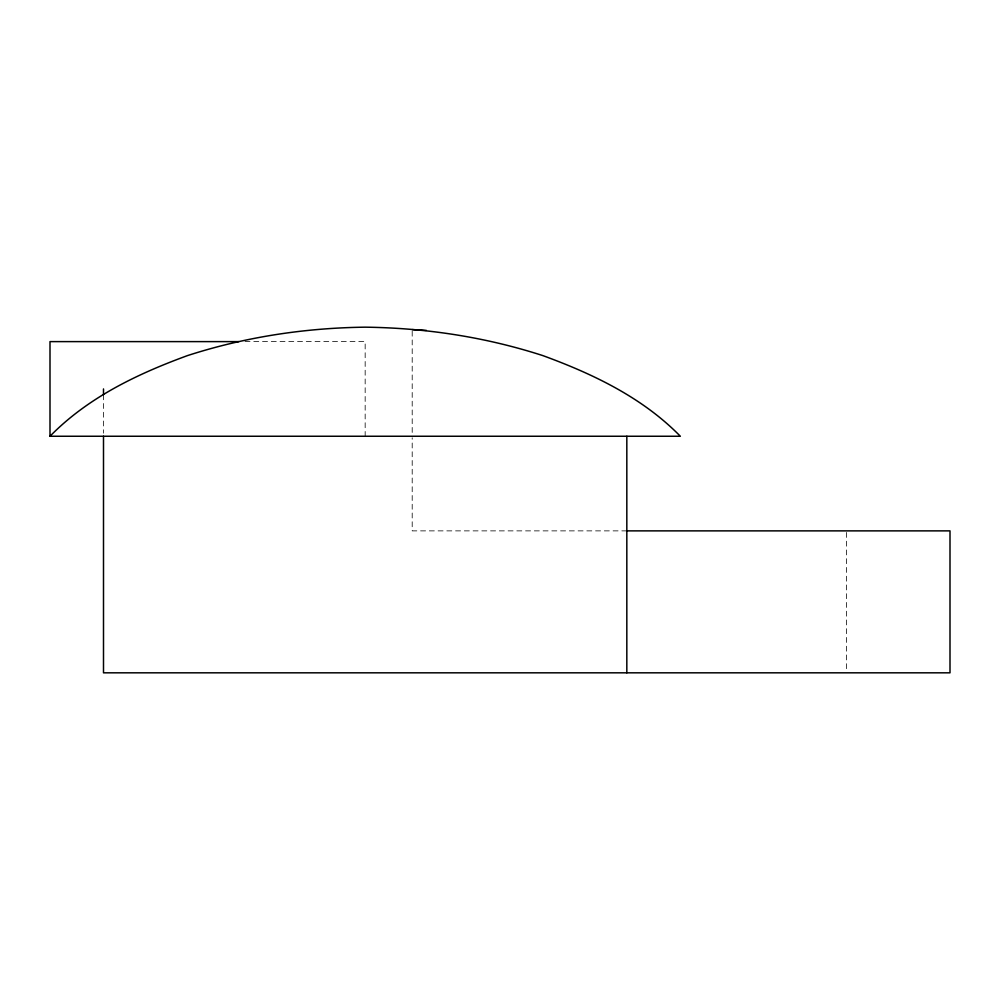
<?xml version="1.0" encoding="UTF-8"?>
<svg xmlns="http://www.w3.org/2000/svg" width="1000" height="1000" viewBox="0 0 1000 1000"><rect width="100%" height="100%" fill="white"/><g stroke="black" fill="none" stroke-linecap="round" stroke-linejoin="round"><path stroke-width="0.75" stroke-dasharray="5 3.75" d="M245.025 341.613L365.163 341.613L365.163 436.25M626.825 530.875L412.2 530.875L412.2 437.8M846.375 532.438L846.375 671.275M412.2 331.188L412.2 433.15M103.5 394.75L103.5 433.188"/><path stroke-width="1.5" d="M50 436.25C87.888 397.537 137.25 373.963 187.488 355.6C244.913 337.025 304.875 327.912 365.163 327.175C425.462 327.912 485.425 337.025 542.837 355.6C593.088 373.963 642.45 397.537 680.337 436.25L50 436.25L50 341.613L238.787 341.613M626.825 530.875L950 530.875L950 672.825L103.5 672.825L103.5 436.25M412.2 329.637L426.325 330.375M626.825 436.25L626.825 672.825M103.5 388.925L103.5 394.75"/></g></svg>
